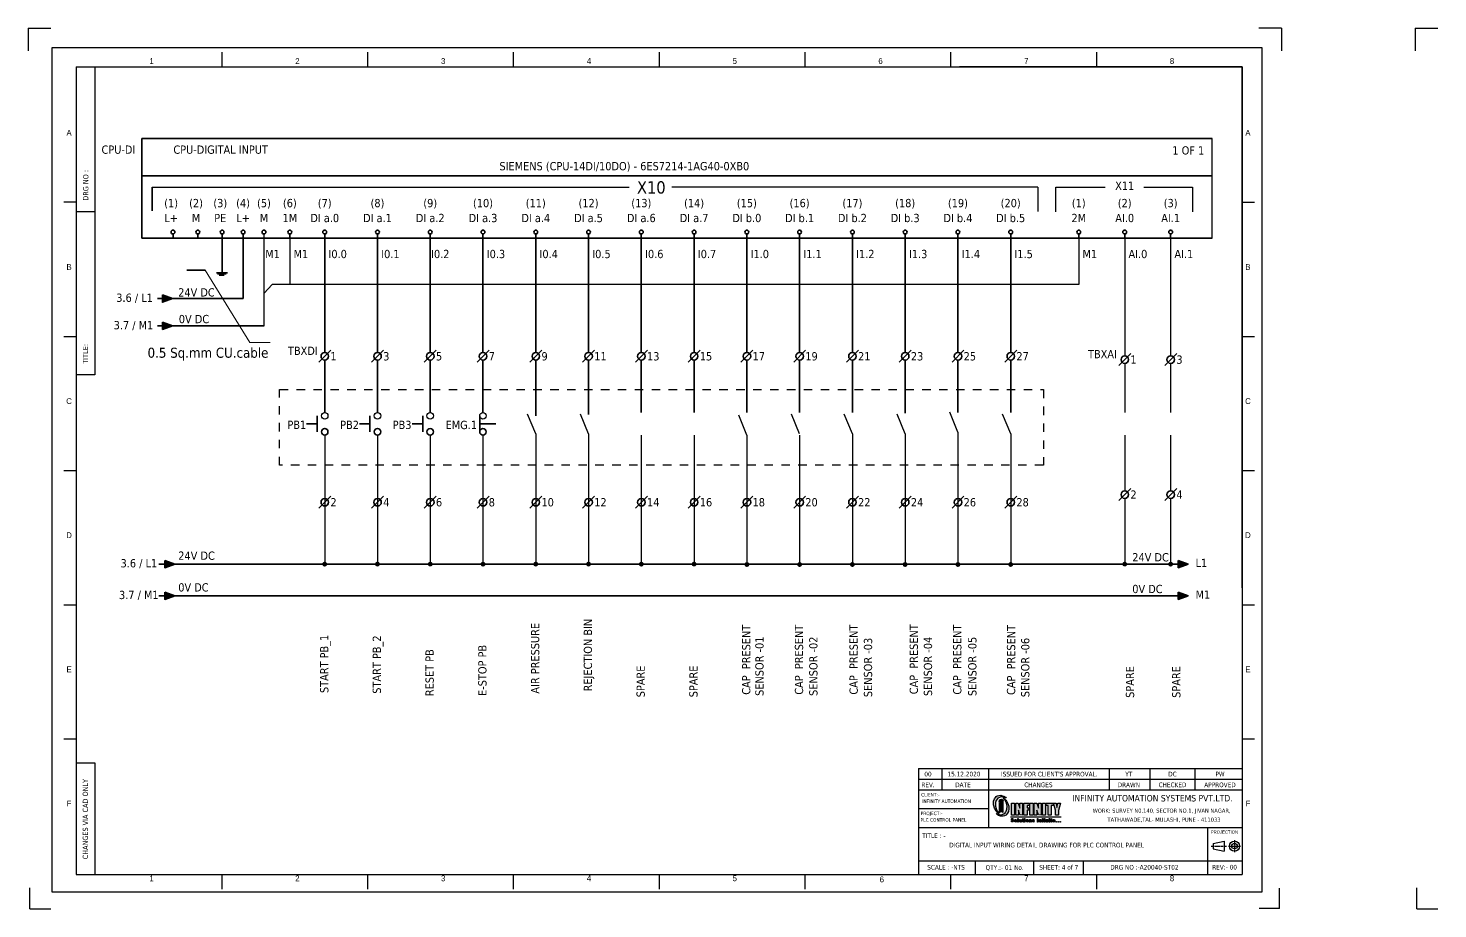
# Model space of a CAD drawing. Extents: x 867151 to 1787449, y -2071112 to -1028603.
# Drawn here: x 871226 to 874560, y -1035458 to -1033375 of the extents above; entities that cross this region are included whole.
import ezdxf
from ezdxf.enums import TextEntityAlignment as Align

# ---------------------------------------------------------------- set-up
doc = ezdxf.new("R2010")
doc.units = 0
doc.header["$LTSCALE"] = 4
doc.header["$MEASUREMENT"] = 0
doc.linetypes.add('CENTER', pattern=[2, 1.25, -0.25, 0.25, -0.25])
doc.linetypes.add('EPL_DASH', pattern=[1, 0.5, -0.5])
doc.layers.get('0').update_dxf_attribs({"linetype": 'CONTINUOUS'})
doc.layers.add('EPLAN108', color=5, linetype='CONTINUOUS', lineweight=35)
doc.layers.add('EPLAN300', color=5, linetype='CONTINUOUS', lineweight=25)
for name, color, linetype in [('Layer1', 7, 'CONTINUOUS'), ('R2V', 7, 'CONTINUOUS'), ('Title Block', 7, 'CONTINUOUS')]:
    doc.layers.add(name, color=color, linetype=linetype)
doc.styles.add('BZ2', font='GOTHIC.TTF')
doc.styles.add('STYLE1', font='ARIALN.TTF')
doc.styles.add('Tahoma', font='tahoma.ttf')

msp = doc.modelspace()

# ---------------------------------------------------------------- hatches: boundary and pattern name
h = msp.add_hatch(color=9)
h.paths.add_polyline_path([(873517.7, -1035198.4), (873519.7, -1035196.3), (873523.1, -1035194.3), (873526.2, -1035193.2), (873532.3, -1035193.2), (873535.7, -1035194.3), (873539.3, -1035196.1), (873537.2, -1035194), (873533.6, -1035191.7), (873530.8, -1035190.4), (873526.7, -1035189.4), (873521.5, -1035189.6), (873517.9, -1035190.9), (873515.6, -1035192.5), (873513.5, -1035194.5), (873511.2, -1035198.1), (873509.4, -1035203.3), (873509.2, -1035211.8), (873509.7, -1035214.6), (873511.5, -1035220), (873513, -1035222.6), (873515.1, -1035226.2), (873518.2, -1035229.5), (873519.5, -1035230.3), (873521.3, -1035232.1), (873522.5, -1035232.6), (873521.5, -1035231.3), (873521.3, -1035231.3), (873518.9, -1035228), (873518.7, -1035228), (873518.2, -1035226.7), (873517.9, -1035226.7), (873516.4, -1035223.4), (873516.1, -1035223.4), (873515.1, -1035220), (873514.8, -1035220), (873514.3, -1035216.9), (873514.1, -1035216.9), (873513.8, -1035212.8), (873513.5, -1035212.8), (873514.1, -1035206.4), (873515.6, -1035201.7)])
h.paths.add_polyline_path([(873537.7, -1035228.8), (873536.7, -1035230.6), (873533.9, -1035232.9), (873531.3, -1035234.4), (873527.7, -1035235.5), (873523.6, -1035235.2), (873522, -1035235.2), (873519.5, -1035234.2), (873518.7, -1035234.2), (873517.1, -1035233.1), (873516.6, -1035233.1), (873515.9, -1035232.4), (873515.3, -1035232.4), (873517.7, -1035234.7), (873521.3, -1035237), (873525.9, -1035238.8), (873532.3, -1035239.1), (873535.2, -1035238.3), (873538.8, -1035236.2), (873539.5, -1035235.2), (873540.8, -1035234.4), (873542.6, -1035231.9), (873544.7, -1035227.5), (873545.7, -1035221.3), (873545.2, -1035214.9), (873543.4, -1035208.9), (873540.1, -1035203), (873539.8, -1035203), (873538.3, -1035200.7), (873535.9, -1035198.4), (873535.4, -1035198.4), (873535.4, -1035197.9), (873534.9, -1035197.9), (873532.6, -1035195.8), (873532.1, -1035195.8), (873533.1, -1035196.8), (873533.9, -1035198.1), (873534.4, -1035198.1), (873535.2, -1035199.4), (873536.2, -1035201.2), (873537.5, -1035202.8), (873539.8, -1035208.4), (873541.1, -1035214.9), (873540.6, -1035222.3), (873539, -1035227)])
h = msp.add_hatch(color=141)
h.paths.add_polyline_path([(873529.8, -1035199.2), (873527.7, -1035198.4), (873525.1, -1035199.2), (873523.8, -1035199.9), (873523.1, -1035201.2), (873522.8, -1035204.3), (873523.6, -1035205.9), (873525.1, -1035207.1), (873528.2, -1035207.7), (873530, -1035206.9), (873531.6, -1035205.1), (873531.8, -1035201.7), (873531, -1035200.2)])
h.paths.add_polyline_path([(873523.1, -1035230.6), (873523.6, -1035230.6), (873523.6, -1035230.1), (873525.4, -1035228.8), (873529.5, -1035228.8), (873531.3, -1035230.3), (873531.6, -1035206.6), (873531.3, -1035206.6), (873530.8, -1035207.7), (873529.5, -1035208.4), (873525.9, -1035208.7), (873524.6, -1035207.9), (873524.4, -1035207.9), (873523.6, -1035206.6), (873523.1, -1035206.6)])
h = msp.add_hatch(color=141)
h.paths.add_polyline_path([(873551.4, -1035236.2), (873558.9, -1035236.2), (873558.9, -1035207.9), (873551.4, -1035207.9)])
h.paths.add_polyline_path([(873561.7, -1035236.2), (873567.9, -1035236.2), (873568.1, -1035224.4), (873571.5, -1035236), (873577.9, -1035236.2), (873577.9, -1035207.9), (873571.7, -1035207.9), (873571.7, -1035220), (873567.6, -1035207.9), (873561.7, -1035207.9)])
h.paths.add_polyline_path([(873581, -1035236.2), (873588.5, -1035236.2), (873588.5, -1035224.4), (873592.8, -1035224.4), (873592.8, -1035219), (873588.7, -1035219), (873588.5, -1035213.6), (873593.3, -1035213.6), (873593.3, -1035207.9), (873581, -1035207.9)])
h.paths.add_polyline_path([(873602.6, -1035207.9), (873595.2, -1035207.9), (873595.2, -1035236.2), (873602.6, -1035236.2)])
h.paths.add_polyline_path([(873611.9, -1035224.4), (873615.2, -1035236), (873621.7, -1035236.2), (873621.7, -1035207.9), (873615.5, -1035207.9), (873615.2, -1035219.8), (873611.4, -1035207.9), (873605.5, -1035207.9), (873605.5, -1035236.2), (873611.6, -1035236.2)])
h.paths.add_polyline_path([(873632.5, -1035207.9), (873625, -1035207.9), (873625, -1035236.2), (873632.5, -1035236.2)])
h.paths.add_polyline_path([(873645.9, -1035213.6), (873650, -1035213.6), (873650, -1035207.9), (873634, -1035207.9), (873634, -1035213.6), (873638.4, -1035213.6), (873638.4, -1035236.2), (873645.9, -1035236.2)])
h.paths.add_polyline_path([(873668, -1035207.9), (873661.3, -1035207.9), (873660.8, -1035211.8), (873659.3, -1035218.2), (873657.5, -1035207.9), (873650.8, -1035207.9), (873655.7, -1035224.9), (873655.9, -1035236.2), (873662.6, -1035236.2), (873662.6, -1035225.7)])
at = {"layer": 'EPLAN108'}
for points in [[(871543.4, -1034006.2), (871566.8, -1034014.7), (871543.4, -1034023.3)], [(871543.6, -1034070.4), (871567, -1034078.9), (871543.6, -1034087.5)], [(871548.9, -1034634.2), (871572.4, -1034642.7), (871548.9, -1034651.2)], [(873946, -1034634.2), (873969.5, -1034642.7), (873946, -1034651.2)], [(871548.9, -1034709.2), (871572.4, -1034717.7), (871548.9, -1034726.2)], [(873946, -1034709.2), (873969.5, -1034717.7), (873946, -1034726.2)]]:
    msp.add_hatch(color=0, dxfattribs=at).paths.add_polyline_path(points, flags=0)

# ---------------------------------------------------------------- linework, layer by layer
for p, q in [((871225.8, -1033375.3), (871279.1, -1033375.3)), ((871225.8, -1033375.3), (871225.8, -1033428.7)), ((874190, -1033375.3), (874136.7, -1033375.3)), ((874190, -1033375.3), (874190, -1033428.7)), ((874506.5, -1033375.3), (874559.9, -1033375.3)), ((874506.5, -1033375.3), (874506.5, -1033428.7)), ((873360.1, -1033466.5), (874097.4, -1033466.5)), ((874097.4, -1034698.8), (874097.4, -1033466.5)), ((874026.2, -1033872.1), (874026.2, -1033635.9)), ((871519.4, -1033751.1), (872647.1, -1033751.1)), ((873614.2, -1033751.1), (872748.5, -1033751.1)), ((873614.2, -1033751.1), (873614.2, -1033809.1)), ((873656.2, -1033809.3), (873656.2, -1033751.2)), ((873656.2, -1033751.2), (873773, -1033751.2)), ((873865, -1033751.2), (873979.8, -1033751.2)), ((873979.8, -1033751.2), (873979.8, -1033809.3)), ((871783.8, -1034078.9), (871783.8, -1033861.1)), ((873710.8, -1033872.1), (873710.8, -1033981.7)), ((873819.5, -1033872.1), (873819.5, -1034150.3)), ((873928.2, -1033872.1), (873928.2, -1034150.3)), ((871803, -1033981.7), (871783.7, -1034002.2)), ((873710.8, -1033981.7), (871803, -1033981.7)), ((873819.5, -1034168), (873819.5, -1034284.3)), ((873928.2, -1034168), (873928.2, -1034284.3)), ((872426.4, -1034334.7), (872407.2, -1034287.8)), ((872551.2, -1034334.7), (872532, -1034287.8)), ((872925.7, -1034337.5), (872906.5, -1034290.6)), ((873050.5, -1034334.7), (873031.3, -1034287.8)), ((873175.3, -1034334.7), (873156.1, -1034287.8)), ((873300.1, -1034334.7), (873280.9, -1034287.8)), ((873424.9, -1034330.6), (873405.7, -1034283.7)), ((873549.8, -1034334.7), (873530.5, -1034287.8)), ((871927.2, -1034337.4), (871927.2, -1034642.7)), ((872052, -1034337.4), (872052, -1034642.7)), ((872176.8, -1034337.5), (872176.8, -1034642.7)), ((872301.6, -1034337.7), (872301.6, -1034642.7)), ((872426.4, -1034334.7), (872426.4, -1034642.7)), ((872551.2, -1034334.7), (872551.2, -1034642.7)), ((872676, -1034337.4), (872676.1, -1034642.7)), ((872800.9, -1034337.4), (872800.9, -1034642.7)), ((872925.7, -1034337.5), (872925.7, -1034642.7)), ((873050.5, -1034337.5), (873050.5, -1034642.7)), ((873175.3, -1034334.7), (873175.3, -1034642.7)), ((873300.1, -1034334.7), (873300.2, -1034642.7)), ((873424.9, -1034330.6), (873425, -1034642.7)), ((873549.8, -1034334.7), (873549.8, -1034642.7)), ((873819.5, -1034486.9), (873819.5, -1034642.7)), ((873928.2, -1034486.9), (873928.2, -1034642.7)), ((873331.7, -1035176.9), (873331.7, -1035265.5)), ((871230, -1035457.9), (871230, -1035408.5)), ((871230, -1035457.9), (871230, -1035413)), ((874185.8, -1035457.1), (874185.8, -1035408.7)), ((874510.7, -1035457.9), (874510.7, -1035408.5)), ((874510.7, -1035457.9), (874510.7, -1035413)), ((871230, -1035457.9), (871279.4, -1035457.9)), ((871230, -1035457.9), (871274.9, -1035457.9)), ((874185.8, -1035457.1), (874137.3, -1035457.1)), ((874510.7, -1035457.9), (874560.1, -1035457.9)), ((874510.7, -1035457.9), (874555.6, -1035457.9))]:
    msp.add_line(p, q)
at = {"color": 0}
for p, q in [((871844.7, -1033872.1), (871844.7, -1033981.7)), ((873819.5, -1034337.5), (873819.5, -1034469.4)), ((873928.2, -1034337.5), (873928.2, -1034469.4))]:
    msp.add_line(p, q, dxfattribs=at)
at = {"lineweight": 18, "ltscale": 5}
for p, q in [((871749.8, -1034118.9), (871644.7, -1033947.8)), ((871798.1, -1034118.9), (871749.8, -1034118.9))]:
    msp.add_line(p, q, dxfattribs=at)
at = {"color": 2, "linetype": 'EPL_DASH', "ltscale": 10}
msp.add_lwpolyline([(871820.6, -1034230.1), (873627.3, -1034230.1), (873627.3, -1034408.8), (871820.6, -1034408.8)], close=True, dxfattribs=at)
at = {"layer": 'EPLAN108', "color": 0}
for p, q in [((871494.5, -1033635.9), (874026.2, -1033635.9)), ((871494.5, -1033635.9), (871494.5, -1033872.1)), ((871494.5, -1033724.7), (874026.2, -1033724.7)), ((871519.4, -1033807.2), (871519.4, -1033751.1)), ((871568.4, -1033872.1), (871568.4, -1033861.9)), ((871627.3, -1033872.1), (871627.2, -1033861.9)), ((871684.5, -1033861.9), (871684.6, -1033953.9)), ((871734.3, -1033861.9), (871734.4, -1034014.7)), ((871734.3, -1033872.1), (871734.3, -1033861.9)), ((871844.7, -1033861.9), (871844.7, -1033872.1)), ((871927.2, -1034142.3), (871927.2, -1033859.7)), ((871927.2, -1033859.7), (871927.2, -1033955)), ((871927.2, -1033861.9), (871927.2, -1033872.1)), ((872052, -1033861.9), (872052, -1033872.1)), ((872176.8, -1033861.9), (872176.8, -1033872.1)), ((872301.6, -1033861.9), (872301.6, -1033872.1)), ((872426.4, -1033861.9), (872426.4, -1033872.1)), ((872551.3, -1033861.9), (872551.3, -1033872.1)), ((872676.1, -1033861.9), (872676.1, -1033872.1)), ((872800.9, -1033861.9), (872800.9, -1033872.1)), ((872925.7, -1033861.9), (872925.7, -1033872.1)), ((873050.5, -1033861.9), (873050.5, -1033872.1)), ((873175.4, -1033861.9), (873175.4, -1033872.1)), ((873300.2, -1033861.9), (873300.2, -1033872.1)), ((873425, -1033861.9), (873425, -1033872.1)), ((873549.8, -1033861.9), (873549.8, -1033872.1)), ((873710.8, -1033861.9), (873710.8, -1033872.1)), ((873819.5, -1033861.9), (873819.5, -1033872.1)), ((873928.2, -1033861.9), (873928.2, -1033872.1)), ((871494.5, -1033872.1), (874026.2, -1033872.1)), ((871927.2, -1033872.1), (871927.2, -1034142.3)), ((872052, -1033872.1), (872052, -1034142.3)), ((872176.8, -1033872.1), (872176.8, -1034142.3)), ((872301.6, -1033872.1), (872301.6, -1034142.3)), ((872426.4, -1033872.1), (872426.4, -1034142.3)), ((872551.3, -1033872.1), (872551.3, -1034142.3)), ((872676.1, -1033872.1), (872676.1, -1034142.3)), ((872800.9, -1033872.1), (872800.9, -1034142.3)), ((872925.7, -1033872.1), (872925.7, -1034142.3)), ((873050.5, -1033872.1), (873050.5, -1034142.3)), ((873175.4, -1033872.1), (873175.4, -1034142.3)), ((873300.2, -1033872.1), (873300.2, -1034142.3)), ((873425, -1033872.1), (873425, -1034142.3)), ((873549.8, -1033872.1), (873549.8, -1034142.3)), ((871927.2, -1033927.4), (871927.2, -1034142.3)), ((871600.7, -1033947.8), (871644.7, -1033947.8)), ((871671.2, -1033954), (871697.3, -1033954)), ((871673.8, -1033956.6), (871693.8, -1033956.6)), ((871677.2, -1033959.2), (871689, -1033959.2)), ((871734.4, -1034014.6), (871531.6, -1034014.7)), ((871783.8, -1034078.9), (871531.8, -1034078.9)), ((871941.5, -1034137.1), (871913.2, -1034165.3)), ((871927.2, -1034159), (871927.2, -1034284.2)), ((871927.2, -1034284.2), (871927.2, -1034159)), ((871927.2, -1034159), (871927.2, -1034284.2)), ((872066.3, -1034137.1), (872038, -1034165.3)), ((872052, -1034159), (872052, -1034284.2)), ((872052, -1034284.2), (872052, -1034159)), ((872052, -1034159), (872052, -1034284.2)), ((872191.1, -1034137.1), (872162.8, -1034165.3)), ((872176.8, -1034159), (872176.8, -1034284.3)), ((872176.8, -1034284.3), (872176.8, -1034159)), ((872176.8, -1034159), (872176.8, -1034284.3)), ((872315.9, -1034137.1), (872287.7, -1034165.3)), ((872301.6, -1034159), (872301.6, -1034284.3)), ((872301.6, -1034284.3), (872301.6, -1034159)), ((872301.6, -1034159), (872301.6, -1034284.3)), ((872440.7, -1034137.1), (872412.5, -1034165.3)), ((872426.4, -1034159), (872426.4, -1034291.9)), ((872426.4, -1034291.9), (872426.4, -1034159)), ((872426.4, -1034159), (872426.4, -1034291.9)), ((872565.6, -1034137.1), (872537.3, -1034165.3)), ((872551.3, -1034159), (872551.3, -1034288.9)), ((872551.3, -1034288.9), (872551.3, -1034159)), ((872551.3, -1034159), (872551.3, -1034288.9)), ((872690.4, -1034137.1), (872662.1, -1034165.3)), ((872676.1, -1034159), (872676.1, -1034284.2)), ((872676.1, -1034284.2), (872676.1, -1034159)), ((872676.1, -1034159), (872676.1, -1034284.2)), ((872815.2, -1034137.1), (872786.9, -1034165.3)), ((872800.9, -1034159), (872800.9, -1034284.2)), ((872800.9, -1034284.2), (872800.9, -1034159)), ((872800.9, -1034159), (872800.9, -1034284.2)), ((872940, -1034137.1), (872911.8, -1034165.3)), ((872925.7, -1034159), (872925.7, -1034284.5)), ((872925.7, -1034284.5), (872925.7, -1034159)), ((872925.7, -1034159), (872925.7, -1034284.5)), ((873064.8, -1034137.1), (873036.6, -1034165.3)), ((873050.5, -1034159), (873050.5, -1034284.3)), ((873050.5, -1034284.3), (873050.5, -1034159)), ((873050.5, -1034159), (873050.5, -1034284.3)), ((873189.6, -1034137.1), (873161.4, -1034165.3)), ((873175.4, -1034159), (873175.4, -1034284.3)), ((873175.4, -1034284.3), (873175.4, -1034159)), ((873175.4, -1034159), (873175.4, -1034284.3)), ((873314.5, -1034137.1), (873286.2, -1034165.3)), ((873300.2, -1034159), (873300.2, -1034285.7)), ((873300.2, -1034285.7), (873300.2, -1034159)), ((873300.2, -1034159), (873300.2, -1034285.7)), ((873439.3, -1034137.1), (873411, -1034165.3)), ((873425, -1034159), (873425, -1034284.2)), ((873425, -1034284.2), (873425, -1034159)), ((873425, -1034159), (873425, -1034284.2)), ((873564.1, -1034137.1), (873535.8, -1034165.3)), ((873549.8, -1034159), (873549.8, -1034284.3)), ((873549.8, -1034284.3), (873549.8, -1034159)), ((873549.8, -1034159), (873549.8, -1034284.3)), ((873833.8, -1034145), (873805.6, -1034173.3)), ((873942.5, -1034145), (873914.2, -1034173.3)), ((871909.5, -1034329.7), (871909.5, -1034291.9)), ((872034.3, -1034329.8), (872034.3, -1034292)), ((872159.1, -1034329.8), (872159.1, -1034292)), ((872294.3, -1034291.9), (872294.3, -1034329.7)), ((871909.5, -1034310.8), (871884.3, -1034310.8)), ((872034.3, -1034310.9), (872009.1, -1034310.9)), ((872159.1, -1034310.9), (872133.9, -1034310.9)), ((872294.3, -1034310.8), (872332.3, -1034310.8)), ((871941.5, -1034482.3), (871913.2, -1034510.5)), ((872066.3, -1034482.3), (872038, -1034510.5)), ((872191.1, -1034482.3), (872162.8, -1034510.5)), ((872315.9, -1034482.3), (872287.7, -1034510.5)), ((872440.7, -1034482.3), (872412.5, -1034510.5)), ((872565.6, -1034482.3), (872537.3, -1034510.5)), ((872690.4, -1034482.3), (872662.1, -1034510.5)), ((872815.2, -1034482.3), (872786.9, -1034510.5)), ((872940, -1034482.3), (872911.8, -1034510.5)), ((873064.8, -1034482.3), (873036.6, -1034510.5)), ((873189.6, -1034482.3), (873161.4, -1034510.5)), ((873314.5, -1034482.3), (873286.2, -1034510.5)), ((873439.3, -1034482.3), (873411, -1034510.5)), ((873564.1, -1034482.3), (873535.8, -1034510.5)), ((873833.8, -1034464.1), (873805.5, -1034492.4)), ((873942.5, -1034464.1), (873914.2, -1034492.4)), ((871534.7, -1034642.7), (873967.7, -1034642.7)), ((871585.8, -1034642.7), (871595.9, -1034642.7)), ((871534.7, -1034717.7), (873967.7, -1034717.7)), ((871585.8, -1034717.7), (871595.9, -1034717.7))]:
    msp.add_line(p, q, dxfattribs=at)
for points in [[(871543.4, -1034006.2), (871566.8, -1034014.7), (871543.4, -1034023.3)], [(871543.6, -1034070.4), (871567, -1034078.9), (871543.6, -1034087.5)], [(871548.9, -1034634.2), (871572.4, -1034642.7), (871548.9, -1034651.2)], [(873946, -1034634.2), (873969.5, -1034642.7), (873946, -1034651.2)], [(871548.9, -1034709.2), (871572.4, -1034717.7), (871548.9, -1034726.2)], [(873946, -1034709.2), (873969.5, -1034717.7), (873946, -1034726.2)]]:
    msp.add_lwpolyline(points, close=True, dxfattribs=at)
at = {"layer": 'EPLAN108', "color": 0, "const_width": 5.68}
for points in [[(871924.3, -1034642.7, 1), (871930, -1034642.7, 1)], [(872049.1, -1034642.7, 1), (872054.8, -1034642.7, 1)], [(872174, -1034642.7, 1), (872179.6, -1034642.7, 1)], [(872298.8, -1034642.7, 1), (872304.5, -1034642.7, 1)], [(872423.6, -1034642.7, 1), (872429.3, -1034642.7, 1)], [(872548.4, -1034642.7, 1), (872554.1, -1034642.7, 1)], [(872673.2, -1034642.7, 1), (872678.9, -1034642.7, 1)], [(872798.1, -1034642.7, 1), (872803.7, -1034642.7, 1)], [(872922.9, -1034643.6, 1), (872928.6, -1034643.6, 1)], [(873047.7, -1034643.6, 1), (873053.4, -1034643.6, 1)], [(873172.5, -1034643.6, 1), (873178.2, -1034643.6, 1)], [(873297.3, -1034643.6, 1), (873303, -1034643.6, 1)], [(873422.1, -1034643.6, 1), (873427.8, -1034643.6, 1)], [(873547, -1034643.6, 1), (873552.6, -1034643.6, 1)], [(873816.7, -1034642.7, 1), (873822.3, -1034642.7, 1)], [(873925.3, -1034642.7, 1), (873931, -1034642.7, 1)]]:
    msp.add_lwpolyline(points, format="xyb", close=True, dxfattribs=at)
at = {"layer": 'EPLAN108', "color": 0}
for centre, radius in [((871568.2, -1033857.4), 4.44), ((871627.1, -1033857.4), 4.44), ((871684.4, -1033857.4), 4.44), ((871734.2, -1033857.4), 4.44), ((871783.5, -1033857.4), 4.44), ((871844.7, -1033857.4), 4.44), ((871927.2, -1033857.4), 4.44), ((872052, -1033857.4), 4.44), ((872176.8, -1033857.4), 4.44), ((872176.8, -1033857.4), 4.44), ((872301.6, -1033857.4), 4.44), ((872301.6, -1033857.4), 4.44), ((872426.4, -1033857.4), 4.44), ((872426.4, -1033857.4), 4.44), ((872551.3, -1033857.4), 4.44), ((872551.3, -1033857.4), 4.44), ((872676.1, -1033857.4), 4.44), ((872676.1, -1033857.4), 4.44), ((872800.9, -1033857.4), 4.44), ((872800.9, -1033857.4), 4.44), ((872925.7, -1033857.4), 4.44), ((872925.7, -1033857.4), 4.44), ((872925.7, -1033857.4), 4.44), ((873050.5, -1033857.4), 4.44), ((873050.5, -1033857.4), 4.44), ((873050.5, -1033857.4), 4.44), ((873175.4, -1033857.4), 4.44), ((873175.4, -1033857.4), 4.44), ((873175.4, -1033857.4), 4.44), ((873300.2, -1033857.4), 4.44), ((873300.2, -1033857.4), 4.44), ((873300.2, -1033857.4), 4.44), ((873425, -1033857.4), 4.44), ((873425, -1033857.4), 4.44), ((873425, -1033857.4), 4.44), ((873549.8, -1033857.4), 4.44), ((873549.8, -1033857.4), 4.44), ((873549.8, -1033857.4), 4.44), ((873549.8, -1033857.4), 4.44), ((873710.8, -1033857.4), 4.44), ((873710.8, -1033857.4), 4.44), ((873710.8, -1033857.4), 4.44), ((873710.8, -1033857.4), 4.44), ((873819.5, -1033857.4), 4.44), ((873819.5, -1033857.4), 4.44), ((873819.5, -1033857.4), 4.44), ((873819.5, -1033857.4), 4.44), ((873928.2, -1033857.4), 4.44), ((873928.2, -1033857.4), 4.44), ((873928.2, -1033857.4), 4.44), ((873928.2, -1033857.4), 4.44), ((871927.3, -1034151.2), 8.88), ((872052.2, -1034151.2), 8.88), ((872177, -1034151.2), 8.88), ((872301.8, -1034151.2), 8.88), ((872426.6, -1034151.2), 8.88), ((872551.4, -1034151.2), 8.88), ((872676.2, -1034151.2), 8.88), ((872801.1, -1034151.2), 8.88), ((872925.9, -1034151.2), 8.88), ((873050.7, -1034151.2), 8.88), ((873175.5, -1034151.2), 8.88), ((873300.3, -1034151.2), 8.88), ((873425.2, -1034151.2), 8.88), ((873550, -1034151.2), 8.88), ((873819.7, -1034159.1), 8.88), ((873928.4, -1034159.1), 8.88), ((871927.2, -1034329.7), 7.7), ((872052, -1034329.7), 7.7), ((872176.8, -1034329.8), 7.7), ((872301.6, -1034329.8), 7.7), ((871927.3, -1034496.4), 8.88), ((872052.2, -1034496.4), 8.88), ((872177, -1034496.4), 8.88), ((872301.8, -1034496.4), 8.88), ((872426.6, -1034496.4), 8.88), ((872551.4, -1034496.4), 8.88), ((872676.2, -1034496.4), 8.88), ((872801.1, -1034496.4), 8.88), ((872925.9, -1034496.4), 8.88), ((873050.7, -1034496.4), 8.88), ((873175.5, -1034496.4), 8.88), ((873300.3, -1034496.4), 8.88), ((873425.2, -1034496.4), 8.88), ((873550, -1034496.4), 8.88), ((873819.7, -1034478.3), 8.88), ((873928.3, -1034478.3), 8.88)]:
    msp.add_circle(centre, radius, dxfattribs=at)
at = {"layer": 'EPLAN300', "color": 0, "linetype": 'Continuous', "lineweight": 25, "ltscale": 4}
for centre in [(871927.2, -1034291.9), (872052, -1034291.9), (872176.8, -1034292), (872301.6, -1034292)]:
    msp.add_circle(centre, 7.7, dxfattribs=at)
at = {"layer": 'Layer1'}
for p, q in [((871683.7, -1033432), (871683.7, -1033466.5)), ((872028.5, -1033432), (872028.5, -1033466.5)), ((872373.3, -1033432), (872373.3, -1033466.5)), ((872718.2, -1033432), (872718.2, -1033466.5)), ((873063, -1033432), (873063, -1033466.5)), ((873407.8, -1033432), (873407.8, -1033466.5)), ((873752.6, -1033432), (873752.6, -1033466.5)), ((871338.9, -1033466.5), (874097.4, -1033466.5)), ((871338.9, -1033466.5), (871338.9, -1035376.7)), ((871383.2, -1033466.5), (871383.2, -1034194.7)), ((874097.4, -1033466.5), (873428.8, -1033466.5)), ((874097.4, -1033466.5), (874097.4, -1035376.7)), ((874097.4, -1033824.6), (874097.4, -1033466.5)), ((871338.9, -1033787.1), (871310.1, -1033787.1)), ((874097.4, -1033787.1), (874126.3, -1033787.1)), ((871338.9, -1033808.8), (871383.2, -1033808.8)), ((874097.4, -1034025), (874097.4, -1033824.6)), ((874097.4, -1034040.1), (874097.4, -1034132)), ((871310.1, -1034104.3), (871338.9, -1034104.3)), ((874097.4, -1034104.3), (874126.3, -1034104.3)), ((874097.4, -1034132), (874097.4, -1034311.2)), ((874097.4, -1034132.2), (874097.4, -1034311.4)), ((871383.2, -1034194.7), (871338.9, -1034194.7)), ((871310.1, -1034421.6), (871338.9, -1034421.6)), ((874097.4, -1034421.6), (874126.3, -1034421.6)), ((871310.1, -1034738.8), (871338.9, -1034738.8)), ((874097.4, -1034738.8), (874126.3, -1034738.8)), ((871310.1, -1035056), (871338.9, -1035056)), ((874097.4, -1035047.4), (874097.4, -1035376.7)), ((874097.4, -1035056), (874126.3, -1035056)), ((874097.4, -1035056), (874126.3, -1035056)), ((874097.4, -1035056), (874126.3, -1035056)), ((871338.9, -1035112.6), (871383.2, -1035112.6)), ((871383.2, -1035112.6), (871383.2, -1035376.7)), ((873331.7, -1035125.9), (873331.7, -1035376.7)), ((873331.7, -1035125.9), (874097.4, -1035125.9)), ((873331.7, -1035125.9), (874097.4, -1035125.9)), ((873386.6, -1035125.9), (873386.6, -1035151.4)), ((873497.6, -1035125.9), (873497.6, -1035176.9)), ((873782.4, -1035125.9), (873782.4, -1035151.4)), ((873878.7, -1035125.9), (873878.7, -1035151.4)), ((873985.2, -1035125.9), (873985.2, -1035151.4)), ((874097.4, -1035096.8), (874097.4, -1035376.7)), ((873331.7, -1035151.4), (874097.4, -1035151.4)), ((873386.6, -1035151.4), (873386.6, -1035176.9)), ((873782.4, -1035151.4), (873782.4, -1035176.9)), ((873878.7, -1035151.4), (873878.7, -1035176.9)), ((873985.2, -1035151.4), (873985.2, -1035176.9)), ((873331.7, -1035176.9), (874097.4, -1035176.9)), ((873331.7, -1035176.9), (874097.4, -1035176.9)), ((873497.6, -1035176.9), (873497.6, -1035265.5)), ((873497.6, -1035221.2), (873331.7, -1035221.2)), ((873331.7, -1035265.5), (874097.4, -1035265.5)), ((874015, -1035265.5), (874015, -1035376.7)), ((874028.6, -1035303.2), (874055, -1035297.7)), ((874028.6, -1035303.2), (874028.6, -1035316.1)), ((874028.6, -1035316.1), (874055, -1035321.6)), ((874055, -1035297.7), (874055, -1035321.6)), ((873331.7, -1035344.8), (874097.4, -1035344.8)), ((873465.4, -1035344.8), (873465.4, -1035376.7)), ((873603.7, -1035344.8), (873603.7, -1035376.7)), ((873721.4, -1035344.8), (873721.4, -1035376.7)), ((871338.9, -1035376.7), (874097.4, -1035376.7)), ((871683.7, -1035376.7), (871683.7, -1035411.1)), ((872028.5, -1035376.7), (872028.5, -1035411.1)), ((872373.3, -1035376.7), (872373.3, -1035411.1)), ((872718.2, -1035376.7), (872718.2, -1035411.1)), ((873063, -1035376.7), (873063, -1035411.1)), ((873177.2, -1035376.7), (874089.8, -1035376.7)), ((873321.6, -1035376.7), (874097.4, -1035376.7)), ((873407.8, -1035376.7), (873407.8, -1035411.1)), ((873752.6, -1035376.7), (873752.6, -1035411.1))]:
    msp.add_line(p, q, dxfattribs=at)
at = {"layer": 'Layer1', "linetype": 'CENTER'}
for p, q in [((874079.2, -1035295.4), (874079.2, -1035323.9)), ((874023.7, -1035309.6), (874060, -1035309.6)), ((874064.9, -1035309.6), (874093.4, -1035309.6))]:
    msp.add_line(p, q, dxfattribs=at)
at = {"layer": 'Layer1'}
msp.add_lwpolyline([(871282.4, -1033420.9), (874143.7, -1033420.9), (874143.7, -1035418.8), (871282.4, -1035418.8)], close=True, dxfattribs=at)
for radius in [11.9, 6.44]:
    msp.add_circle((874079.2, -1035309.6), radius, dxfattribs=at)
at = {"layer": 'R2V', "color": 0}
for points in [[(873526.7, -1035189.4, 0), (873530.8, -1035190.4, 0), (873533.6, -1035191.7, 0), (873537.2, -1035194, 0), (873539.3, -1035196.1, 0), (873535.7, -1035194.3, 0), (873532.3, -1035193.2, 0), (873526.2, -1035193.2, 0), (873523.1, -1035194.3, 0), (873519.7, -1035196.3, 0), (873517.7, -1035198.4, 0), (873515.6, -1035201.7, 0), (873514.1, -1035206.4, 0), (873513.5, -1035212.8, 0), (873513.8, -1035212.8, 0), (873514.1, -1035216.9, 0), (873514.3, -1035216.9, 0), (873514.8, -1035220, 0), (873515.1, -1035220, 0), (873516.1, -1035223.4, 0), (873516.4, -1035223.4, 0), (873517.9, -1035226.7, 0), (873518.2, -1035226.7, 0), (873518.7, -1035228, 0), (873518.9, -1035228, 0), (873521.3, -1035231.3, 0), (873521.5, -1035231.3, 0), (873522.5, -1035232.6, 0), (873521.3, -1035232.1, 0), (873519.5, -1035230.3, 0), (873518.2, -1035229.5, 0), (873515.1, -1035226.2, 0), (873513, -1035222.6, 0), (873511.5, -1035220, 0), (873509.7, -1035214.6, 0), (873509.2, -1035211.8, 0), (873509.4, -1035203.3, 0), (873511.2, -1035198.1, 0), (873513.5, -1035194.5, 0), (873515.6, -1035192.5, 0), (873517.9, -1035190.9, 0), (873521.5, -1035189.6, 0), (873526.7, -1035189.4, 0)], [(873532.6, -1035195.8, 0), (873534.9, -1035197.9, 0), (873535.4, -1035197.9, 0), (873535.4, -1035198.4, 0), (873535.9, -1035198.4, 0), (873538.3, -1035200.7, 0), (873539.8, -1035203, 0), (873540.1, -1035203, 0), (873543.4, -1035208.9, 0), (873545.2, -1035214.9, 0), (873545.7, -1035221.3, 0), (873544.7, -1035227.5, 0), (873542.6, -1035231.9, 0), (873540.8, -1035234.4, 0), (873539.5, -1035235.2, 0), (873538.8, -1035236.2, 0), (873535.2, -1035238.3, 0), (873532.3, -1035239.1, 0), (873525.9, -1035238.8, 0), (873521.3, -1035237, 0), (873517.7, -1035234.7, 0), (873515.3, -1035232.4, 0), (873515.9, -1035232.4, 0), (873516.6, -1035233.1, 0), (873517.1, -1035233.1, 0), (873518.7, -1035234.2, 0), (873519.5, -1035234.2, 0), (873522, -1035235.2, 0), (873523.6, -1035235.2, 0), (873527.7, -1035235.5, 0), (873531.3, -1035234.4, 0), (873533.9, -1035232.9, 0), (873536.7, -1035230.6, 0), (873537.7, -1035228.8, 0), (873539, -1035227, 0), (873540.6, -1035222.3, 0), (873541.1, -1035214.9, 0), (873539.8, -1035208.4, 0), (873537.5, -1035202.8, 0), (873536.2, -1035201.2, 0), (873535.2, -1035199.4, 0), (873534.4, -1035198.1, 0), (873533.9, -1035198.1, 0), (873533.1, -1035196.8, 0), (873532.1, -1035195.8, 0), (873532.6, -1035195.8, 0)], [(873527.7, -1035198.4, 0), (873529.8, -1035199.2, 0), (873531, -1035200.2, 0), (873531.8, -1035201.7, 0), (873531.6, -1035205.1, 0), (873530, -1035206.9, 0), (873528.2, -1035207.7, 0), (873525.1, -1035207.1, 0), (873523.6, -1035205.9, 0), (873522.8, -1035204.3, 0), (873523.1, -1035201.2, 0), (873523.8, -1035199.9, 0), (873525.1, -1035199.2, 0), (873527.7, -1035198.4, 0)], [(873531.6, -1035206.6, 0), (873531.3, -1035230.3, 0), (873529.5, -1035228.8, 0), (873525.4, -1035228.8, 0), (873523.6, -1035230.1, 0), (873523.6, -1035230.6, 0), (873523.1, -1035230.6, 0), (873523.1, -1035206.6, 0), (873523.6, -1035206.6, 0), (873524.4, -1035207.9, 0), (873524.6, -1035207.9, 0), (873525.9, -1035208.7, 0), (873529.5, -1035208.4, 0), (873530.8, -1035207.7, 0), (873531.3, -1035206.6, 0), (873531.6, -1035206.6, 0)], [(873558.9, -1035207.9, 0), (873558.9, -1035236.2, 0), (873551.4, -1035236.2, 0), (873551.4, -1035207.9, 0), (873558.9, -1035207.9, 0)], [(873577.9, -1035207.9, 0), (873577.9, -1035236.2, 0), (873571.5, -1035236, 0), (873568.1, -1035224.4, 0), (873567.9, -1035236.2, 0), (873561.7, -1035236.2, 0), (873561.7, -1035207.9, 0), (873567.6, -1035207.9, 0), (873571.7, -1035220, 0), (873571.7, -1035207.9, 0), (873577.9, -1035207.9, 0)], [(873593.3, -1035207.9, 0), (873593.3, -1035213.6, 0), (873588.5, -1035213.6, 0), (873588.7, -1035219, 0), (873592.8, -1035219, 0), (873592.8, -1035224.4, 0), (873588.5, -1035224.4, 0), (873588.5, -1035236.2, 0), (873581, -1035236.2, 0), (873581, -1035207.9, 0), (873593.3, -1035207.9, 0)], [(873602.6, -1035207.9, 0), (873602.6, -1035236.2, 0), (873595.2, -1035236.2, 0), (873595.2, -1035207.9, 0), (873602.6, -1035207.9, 0)], [(873621.7, -1035207.9, 0), (873621.7, -1035236.2, 0), (873615.2, -1035236, 0), (873611.9, -1035224.4, 0), (873611.6, -1035236.2, 0), (873605.5, -1035236.2, 0), (873605.5, -1035207.9, 0), (873611.4, -1035207.9, 0), (873615.2, -1035219.8, 0), (873615.5, -1035207.9, 0), (873621.7, -1035207.9, 0)], [(873632.5, -1035207.9, 0), (873632.5, -1035236.2, 0), (873625, -1035236.2, 0), (873625, -1035207.9, 0), (873632.5, -1035207.9, 0)], [(873650, -1035207.9, 0), (873650, -1035213.6, 0), (873645.9, -1035213.6, 0), (873645.9, -1035236.2, 0), (873638.4, -1035236.2, 0), (873638.4, -1035213.6, 0), (873634, -1035213.6, 0), (873634, -1035207.9, 0), (873650, -1035207.9, 0)], [(873668, -1035207.9, 0), (873662.6, -1035225.7, 0), (873662.6, -1035236.2, 0), (873655.9, -1035236.2, 0), (873655.7, -1035224.9, 0), (873650.8, -1035207.9, 0), (873657.5, -1035207.9, 0), (873659.3, -1035218.2, 0), (873660.8, -1035211.8, 0), (873661.3, -1035207.9, 0), (873668, -1035207.9, 0)], [(873668.3, -1035240.4, 0), (873668.3, -1035241.1, 0), (873550.6, -1035241.1, 0), (873550.6, -1035241.4, 0), (873550.4, -1035241.4, 0), (873550.4, -1035240.4, 0), (873668.3, -1035240.4, 0)], [(873554.5, -1035244.2, 0), (873555.2, -1035244.7, 0), (873555.8, -1035246.8, 0), (873555, -1035246.8, 0), (873554.5, -1035245.2, 0), (873552.7, -1035245.2, 0), (873552.2, -1035246.8, 0), (873552.4, -1035246.8, 0), (873552.7, -1035247.6, 0), (873553.2, -1035247.6, 0), (873555.5, -1035248.6, 0), (873556, -1035249.4, 0), (873555.8, -1035251.7, 0), (873555.2, -1035252.5, 0), (873552.2, -1035252.5, 0), (873551.1, -1035250.9, 0), (873551.1, -1035249.6, 0), (873551.9, -1035249.6, 0), (873552.7, -1035251.7, 0), (873553.2, -1035251.7, 0), (873554.2, -1035251.9, 0), (873555.2, -1035250.9, 0), (873555, -1035249.6, 0), (873552.2, -1035248.3, 0), (873551.4, -1035247.3, 0), (873551.6, -1035245, 0), (873552.4, -1035244.2, 0), (873554.5, -1035244.2, 0)], [(873562.2, -1035246.5, 0), (873563.5, -1035248.1, 0), (873563.2, -1035251.7, 0), (873562.2, -1035252.7, 0), (873560.1, -1035252.5, 0), (873559.1, -1035251.2, 0), (873559.4, -1035247.6, 0), (873560.4, -1035246.5, 0), (873562.2, -1035246.5, 0)], [(873561.7, -1035247.3, 0), (873560.4, -1035247.6, 0), (873559.9, -1035250.4, 0), (873560.1, -1035250.4, 0), (873560.4, -1035251.7, 0), (873560.9, -1035251.7, 0), (873561.7, -1035251.9, 0), (873562.5, -1035251.2, 0), (873562.5, -1035248.1, 0), (873561.7, -1035247.3, 0)], [(873567.3, -1035244.2, 0), (873567.3, -1035252.7, 0), (873566.6, -1035252.7, 0), (873566.6, -1035244.2, 0), (873567.3, -1035244.2, 0)], [(873574.6, -1035246.5, 0), (873574.6, -1035252.7, 0), (873573.8, -1035252.7, 0), (873573.5, -1035252.2, 0), (873573, -1035252.7, 0), (873571.2, -1035252.5, 0), (873570.7, -1035251.7, 0), (873570.7, -1035246.5, 0), (873571.5, -1035246.5, 0), (873571.7, -1035251.7, 0), (873572.2, -1035251.7, 0), (873572.8, -1035251.9, 0), (873573.8, -1035250.9, 0), (873573.8, -1035246.5, 0), (873574.6, -1035246.5, 0)], [(873579.2, -1035244.5, 0), (873579.2, -1035246.5, 0), (873580, -1035246.5, 0), (873580, -1035247.3, 0), (873579.2, -1035247.3, 0), (873579.4, -1035251.9, 0), (873580, -1035251.9, 0), (873580.2, -1035252.7, 0), (873578.7, -1035252.5, 0), (873578.4, -1035247.3, 0), (873577.9, -1035247.3, 0), (873577.9, -1035246.5, 0), (873578.4, -1035246.5, 0), (873578.4, -1035244.7, 0), (873579.2, -1035244.5, 0)], [(873583.6, -1035244.2, 0), (873583.6, -1035245.5, 0), (873582.8, -1035245.5, 0), (873582.8, -1035244.2, 0), (873583.6, -1035244.2, 0)], [(873583.6, -1035246.5, 0), (873583.6, -1035252.7, 0), (873582.8, -1035252.7, 0), (873582.8, -1035246.5, 0), (873583.6, -1035246.5, 0)], [(873590, -1035246.5, 0), (873591.3, -1035248.1, 0), (873591, -1035251.7, 0), (873590, -1035252.7, 0), (873587.9, -1035252.5, 0), (873586.9, -1035251.2, 0), (873587.2, -1035247.6, 0), (873588.2, -1035246.5, 0), (873590, -1035246.5, 0)], [(873589.5, -1035247.3, 0), (873588.2, -1035247.6, 0), (873587.7, -1035250.4, 0), (873587.9, -1035250.4, 0), (873588.2, -1035251.7, 0), (873588.7, -1035251.7, 0), (873589.5, -1035251.9, 0), (873590.3, -1035251.2, 0), (873590.3, -1035248.1, 0), (873589.5, -1035247.3, 0)], [(873597.5, -1035246.5, 0), (873598.2, -1035247.6, 0), (873598.2, -1035252.7, 0), (873597.5, -1035252.7, 0), (873597.2, -1035247.6, 0), (873595.7, -1035247.6, 0), (873595.2, -1035248.6, 0), (873595.2, -1035252.7, 0), (873594.4, -1035252.7, 0), (873594.4, -1035246.5, 0), (873595.2, -1035246.5, 0), (873595.4, -1035247, 0), (873595.9, -1035246.5, 0), (873597.5, -1035246.5, 0)], [(873604.2, -1035246.5, 0), (873604.9, -1035248.3, 0), (873604.2, -1035248.6, 0), (873603.6, -1035247.3, 0), (873602.6, -1035247.6, 0), (873602.6, -1035248.8, 0), (873602.9, -1035248.8, 0), (873605.2, -1035250.1, 0), (873604.9, -1035252.2, 0), (873604.2, -1035252.7, 0), (873602.1, -1035252.5, 0), (873601.3, -1035250.7, 0), (873602.1, -1035250.4, 0), (873602.6, -1035251.7, 0), (873602.9, -1035251.7, 0), (873603.6, -1035251.9, 0), (873604.4, -1035251.4, 0), (873604.2, -1035250.4, 0), (873601.8, -1035249.6, 0), (873601.8, -1035247, 0), (873602.4, -1035246.5, 0), (873604.2, -1035246.5, 0)], [(873614.2, -1035244.2, 0), (873614.2, -1035245.5, 0), (873613.4, -1035245.5, 0), (873613.4, -1035244.2, 0), (873614.2, -1035244.2, 0)], [(873614.2, -1035246.5, 0), (873614.2, -1035252.7, 0), (873613.4, -1035252.7, 0), (873613.4, -1035246.5, 0), (873614.2, -1035246.5, 0)], [(873620.6, -1035246.5, 0), (873621.4, -1035247.6, 0), (873621.4, -1035252.7, 0), (873620.6, -1035252.7, 0), (873620.4, -1035247.6, 0), (873618.8, -1035247.6, 0), (873618.3, -1035248.6, 0), (873618.3, -1035252.7, 0), (873617.6, -1035252.7, 0), (873617.6, -1035246.5, 0), (873618.3, -1035246.5, 0), (873618.6, -1035247, 0), (873619.1, -1035246.5, 0), (873620.6, -1035246.5, 0)], [(873626.8, -1035244.2, 0), (873626.8, -1035245, 0), (873625.8, -1035245.2, 0), (873625.8, -1035246.5, 0), (873626.6, -1035246.5, 0), (873626.6, -1035247.3, 0), (873625.8, -1035247.3, 0), (873625.8, -1035252.7, 0), (873625, -1035252.7, 0), (873625, -1035247.3, 0), (873624.2, -1035247.3, 0), (873624.2, -1035246.5, 0), (873625, -1035246.5, 0), (873625.3, -1035244.5, 0), (873626.8, -1035244.2, 0)], [(873630.4, -1035244.2, 0), (873630.4, -1035245.5, 0), (873629.7, -1035245.5, 0), (873629.7, -1035244.2, 0), (873630.4, -1035244.2, 0)], [(873630.4, -1035246.5, 0), (873630.4, -1035252.7, 0), (873629.7, -1035252.7, 0), (873629.7, -1035246.5, 0), (873630.4, -1035246.5, 0)], [(873636.9, -1035246.5, 0), (873637.6, -1035247.6, 0), (873637.6, -1035252.7, 0), (873636.9, -1035252.7, 0), (873636.6, -1035247.6, 0), (873635.1, -1035247.6, 0), (873634.5, -1035248.6, 0), (873634.5, -1035252.7, 0), (873633.8, -1035252.7, 0), (873633.8, -1035246.5, 0), (873634.5, -1035246.5, 0), (873634.8, -1035247, 0), (873635.3, -1035246.5, 0), (873636.9, -1035246.5, 0)], [(873642, -1035244.2, 0), (873642, -1035245.5, 0), (873641.2, -1035245.5, 0), (873641.2, -1035244.2, 0), (873642, -1035244.2, 0)], [(873642, -1035246.5, 0), (873642, -1035252.7, 0), (873641.2, -1035252.7, 0), (873641.2, -1035246.5, 0), (873642, -1035246.5, 0)], [(873646.4, -1035244.5, 0), (873646.4, -1035246.5, 0), (873647.2, -1035246.5, 0), (873647.2, -1035247.3, 0), (873646.4, -1035247.3, 0), (873646.6, -1035251.9, 0), (873647.2, -1035251.9, 0), (873647.4, -1035252.7, 0), (873645.9, -1035252.5, 0), (873645.6, -1035247.3, 0), (873645.1, -1035247.3, 0), (873645.1, -1035246.5, 0), (873645.6, -1035246.5, 0), (873645.9, -1035244.7, 0), (873646.4, -1035244.5, 0)], [(873653.1, -1035246.5, 0), (873654.4, -1035248.1, 0), (873654.4, -1035249.9, 0), (873650.8, -1035249.9, 0), (873651.3, -1035251.4, 0), (873651.5, -1035251.4, 0), (873651.8, -1035251.9, 0), (873653.1, -1035251.7, 0), (873653.6, -1035250.4, 0), (873654.1, -1035250.4, 0), (873654.1, -1035251.7, 0), (873653.1, -1035252.7, 0), (873651, -1035252.5, 0), (873650, -1035251.2, 0), (873650.2, -1035247.6, 0), (873651.3, -1035246.5, 0), (873653.1, -1035246.5, 0)], [(873652.6, -1035247.3, 0), (873651.5, -1035247.6, 0), (873651, -1035248.1, 0), (873651, -1035249.1, 0), (873653.6, -1035249.1, 0), (873653.1, -1035247.6, 0), (873652.6, -1035247.3, 0)], [(873658.5, -1035251.4, 0), (873658.5, -1035252.7, 0), (873657.7, -1035252.7, 0), (873657.7, -1035251.4, 0), (873658.5, -1035251.4, 0)], [(873663.1, -1035251.4, 0), (873663.1, -1035252.7, 0), (873662.3, -1035252.7, 0), (873662.3, -1035251.4, 0), (873663.1, -1035251.4, 0)], [(873668, -1035251.4, 0), (873668, -1035252.7, 0), (873667.2, -1035252.7, 0), (873667.2, -1035251.4, 0), (873668, -1035251.4, 0)]]:
    msp.add_polyline3d(points, dxfattribs=at)

# ---------------------------------------------------------------- texts
at = {"style": 'Tahoma'}
msp.add_text('0.5 Sq.mm CU.cable', height=23.75, dxfattribs=at).set_placement((871508.2, -1034161.8), align=Align.BOTTOM_LEFT)
at = {"layer": 'EPLAN108', "color": 0, "style": 'Tahoma'}
for s, height, p in [('CPU-DI', 19.56, (871399.3, -1033662.5)), ('CPU-DIGITAL INPUT', 19.555, (871569.3, -1033662.5)), ('1 OF 1', 19.56, (873932.2, -1033664.3)), ('SIEMENS (CPU-14DI/10DO) - 6ES7214-1AG40-0XB0', 19.555, (872340.5, -1033701.6)), ('M1', 19.56, (871786.6, -1033909.3)), ('M1', 19.56, (871853.6, -1033909.3)), ('I0.0', 19.56, (871936.1, -1033909.3)), ('I0.1', 19.56, (872060.9, -1033909.3)), ('I0.2', 19.56, (872178.8, -1033909.3)), ('I0.3', 19.56, (872310.5, -1033909.3)), ('I0.4', 19.56, (872435.3, -1033909.3)), ('I0.5', 19.56, (872560.1, -1033909.3)), ('I0.6', 19.56, (872685, -1033909.3)), ('I0.7', 19.56, (872809.8, -1033909.3)), ('I1.0', 19.56, (872934.6, -1033909.3)), ('I1.1', 19.56, (873059.4, -1033909.3)), ('I1.2', 19.56, (873184.2, -1033909.3)), ('I1.3', 19.56, (873309.1, -1033909.3)), ('I1.4', 19.56, (873433.9, -1033909.3)), ('I1.5', 19.56, (873558.7, -1033909.3)), ('M1', 19.56, (873719.7, -1033909.3)), ('AI.0', 19.56, (873828.4, -1033909.3)), ('AI.1', 19.56, (873937.1, -1033909.3)), ('24V DC', 19.56, (871580.6, -1034000.1)), ('3.6 / L1', 19.56, (871434.1, -1034012.8)), ('0V DC', 19.56, (871582.1, -1034063.2)), ('3.7 / M1', 19.56, (871427.9, -1034077.6)), ('TBXDI', 19.56, (871840.3, -1034138.2)), ('1', 19.6, (871940.7, -1034151.2)), ('3', 19.6, (872065.5, -1034151.2)), ('5', 19.6, (872190.3, -1034151.2)), ('7', 19.6, (872315.1, -1034151.2)), ('9', 19.6, (872439.9, -1034151.2)), ('11', 19.56, (872564.7, -1034151.2)), ('13', 19.56, (872689.6, -1034151.2)), ('15', 19.56, (872814.4, -1034151.2)), ('17', 19.56, (872939.2, -1034151.2)), ('19', 19.56, (873064, -1034151.2)), ('21', 19.56, (873188.8, -1034151.2)), ('23', 19.56, (873313.7, -1034151.2)), ('25', 19.56, (873438.5, -1034151.2)), ('27', 19.56, (873563.3, -1034151.2)), ('TBXAI', 19.56, (873732.7, -1034146.1)), ('1', 19.6, (873833, -1034159.1)), ('3', 19.6, (873941.7, -1034159.1)), ('EMG.1', 19.56, (872213.1, -1034313.6)), ('2', 19.6, (871940.7, -1034496.4)), ('4', 19.6, (872065.5, -1034496.4)), ('6', 19.6, (872190.3, -1034496.4)), ('8', 19.6, (872315.1, -1034496.4)), ('10', 19.56, (872439.9, -1034496.4)), ('12', 19.56, (872564.7, -1034496.4)), ('14', 19.56, (872689.6, -1034496.4)), ('16', 19.56, (872814.4, -1034496.4)), ('18', 19.56, (872939.2, -1034496.4)), ('20', 19.56, (873064, -1034496.4)), ('22', 19.56, (873188.8, -1034496.4)), ('24', 19.56, (873313.7, -1034496.4)), ('26', 19.56, (873438.5, -1034496.4)), ('28', 19.56, (873563.3, -1034496.4)), ('2', 19.6, (873833, -1034478.3)), ('4', 19.6, (873941.7, -1034478.3)), ('24V DC', 19.56, (871580.8, -1034622.7)), ('24V DC', 19.56, (873837.4, -1034626.5)), ('3.6 / L1', 19.56, (871444.3, -1034640.6)), ('L1', 19.56, (873987.1, -1034639.9)), ('0V DC', 19.56, (871580.8, -1034697.7)), ('0V DC', 19.56, (873837.4, -1034701.5)), ('3.7 / M1', 19.56, (871440.6, -1034715.6)), ('M1', 19.56, (873987.1, -1034714.9))]:
    msp.add_text(s, height=height, dxfattribs=at).set_placement(p, align=Align.MIDDLE_LEFT)
for s, height, p in [('X10', 29.33, (872699.7, -1033751.8)), ('X11', 19.56, (873819.5, -1033747.9)), ('(1)', 19.56, (871563.9, -1033788.9)), ('(2)', 19.56, (871622.9, -1033788.9)), ('(3)', 19.56, (871680.1, -1033788.9)), ('(4)', 19.56, (871734.1, -1033788.9)), ('(5)', 19.56, (871783.5, -1033788.9)), ('(6)', 19.56, (871844.7, -1033788.9)), ('(7)', 19.56, (871927.2, -1033788.9)), ('(8)', 19.56, (872052, -1033788.9)), ('(9)', 19.56, (872176.8, -1033788.9)), ('(10)', 19.56, (872301.6, -1033788.9)), ('(11)', 19.56, (872426.4, -1033788.9)), ('(12)', 19.56, (872551.3, -1033788.9)), ('(13)', 19.56, (872676.1, -1033788.9)), ('(14)', 19.56, (872800.9, -1033788.9)), ('(15)', 19.56, (872925.7, -1033788.9)), ('(16)', 19.56, (873050.5, -1033788.9)), ('(17)', 19.56, (873175.4, -1033788.9)), ('(18)', 19.56, (873300.2, -1033788.9)), ('(19)', 19.56, (873425, -1033788.9)), ('(20)', 19.56, (873549.8, -1033788.9)), ('(1)', 19.56, (873710.8, -1033788.9)), ('(2)', 19.56, (873819.5, -1033788.9)), ('(3)', 19.56, (873928.2, -1033788.9)), ('L+', 19.56, (871563.9, -1033824.2)), ('M', 19.6, (871622.9, -1033824.2)), ('PE', 19.56, (871680.1, -1033824.2)), ('L+', 19.56, (871734.1, -1033824.2)), ('M', 19.6, (871783.5, -1033824.2)), ('1M', 19.56, (871844.7, -1033824.2)), ('DI a.0', 19.56, (871927.2, -1033824.2)), ('DI a.1', 19.56, (872052, -1033824.2)), ('DI a.2', 19.56, (872176.8, -1033824.2)), ('DI a.3', 19.56, (872301.6, -1033824.2)), ('DI a.4', 19.56, (872426.4, -1033824.2)), ('DI a.5', 19.56, (872551.3, -1033824.2)), ('DI a.6', 19.56, (872676.1, -1033824.2)), ('DI a.7', 19.56, (872800.9, -1033824.2)), ('DI b.0', 19.56, (872925.7, -1033824.2)), ('DI b.1', 19.56, (873050.5, -1033824.2)), ('DI b.2', 19.56, (873175.4, -1033824.2)), ('DI b.3', 19.56, (873300.2, -1033824.2)), ('DI b.4', 19.56, (873425, -1033824.2)), ('DI b.5', 19.56, (873549.8, -1033824.2)), ('2M', 19.56, (873710.8, -1033824.2)), ('AI.0', 19.56, (873819.5, -1033824.2)), ('AI.1', 19.56, (873928.2, -1033824.2))]:
    msp.add_text(s, height=height, dxfattribs=at).set_placement(p, align=Align.MIDDLE_CENTER)
for s, p in [('PB1', (871883.4, -1034313.3)), ('PB2', (872008.2, -1034313.4)), ('PB3', (872132.4, -1034313.4))]:
    msp.add_text(s, height=19.56, dxfattribs=at).set_placement(p, align=Align.MIDDLE_RIGHT)
at = {"layer": 'EPLAN108', "color": 7, "style": 'Tahoma'}
for s, height, p in [('AIR PRESSURE ', 19.555, (872424.9, -1034774.5)), ('REJECTION BIN ', 19.555, (872549.7, -1034764.8)), ('CAP  PRESENT ', 19.555, (872924.2, -1034778.8)), ('CAP  PRESENT ', 19.555, (873049, -1034778.7)), ('CAP  PRESENT ', 19.555, (873178.3, -1034778.4)), ('CAP  PRESENT ', 19.555, (873320.6, -1034777.6)), ('CAP  PRESENT ', 19.555, (873423.4, -1034778.4)), ('CAP  PRESENT ', 19.555, (873550.7, -1034779.3)), ('START PB_1 ', 19.555, (871926.1, -1034802.4)), ('START PB_2 ', 19.555, (872050.4, -1034804)), (' SENSOR -01', 19.555, (872955.5, -1034814)), (' SENSOR -02', 19.555, (873083, -1034814.1)), ('SENSOR -03', 19.56, (873212.3, -1034817)), (' SENSOR -04', 19.555, (873354.1, -1034814.5)), (' SENSOR -05', 19.555, (873459, -1034814.5)), ('SENSOR -06', 19.56, (873584.2, -1034817.1)), ('RESET PB ', 19.56, (872175.3, -1034836.6)), ('E-STOP PB', 19.56, (872300.1, -1034833.7)), ('SPARE', 19.56, (872674.5, -1034882.7)), ('SPARE', 19.56, (872799.3, -1034882.7)), ('SPARE', 19.56, (873832, -1034884)), ('SPARE', 19.56, (873941.5, -1034884))]:
    msp.add_text(s, height=height, rotation=90, dxfattribs=at).set_placement(p, align=Align.MIDDLE_RIGHT)
at = {"layer": 'Layer1'}
for s, height, style, p in [('1', 13.8, 'BZ2', (871517.9, -1033453)), ('2', 13.8, 'BZ2', (871862.7, -1033453)), ('3', 13.8, 'BZ2', (872207.5, -1033453)), ('4', 13.8, 'BZ2', (872552.3, -1033453)), ('5', 13.8, 'BZ2', (872897.1, -1033453)), ('6', 13.8, 'BZ2', (873241.9, -1033453)), ('7', 13.8, 'BZ2', (873586.7, -1033453)), ('8', 13.8, 'BZ2', (873931.5, -1033453)), ('A', 13.8, 'BZ2', (871322.5, -1033622.8)), ('A', 13.8, 'BZ2', (874111, -1033622.8)), ('B', 13.8, 'BZ2', (871322.5, -1033940)), ('B', 13.8, 'BZ2', (874111, -1033940)), ('C', 13.8, 'BZ2', (871322.5, -1034257.2)), ('C', 13.8, 'BZ2', (874111, -1034257.2)), ('D', 13.8, 'BZ2', (871322.5, -1034574.4)), ('D', 13.8, 'BZ2', (874111, -1034574.4)), ('E', 13.8, 'BZ2', (871322.5, -1034891.7)), ('E', 13.8, 'BZ2', (874111, -1034891.7)), ('REV.', 11.03, 'Tahoma', (873354.2, -1035164.7)), ('00', 11.03, 'Tahoma', (873354.2, -1035139.2)), ('15.12.2020', 11.03, 'Tahoma', (873439.3, -1035139.2)), ('DATE', 11.03, 'Tahoma', (873436.9, -1035164.7)), ("ISSUED FOR CLIENT'S APPROVAL.", 11.033, 'Tahoma', (873641.1, -1035139.3)), ('CHANGES', 11.03, 'Tahoma', (873615.3, -1035164.7)), ('DRAWN', 11.03, 'Tahoma', (873829.2, -1035164.7)), ('YT', 11.03, 'Tahoma', (873829.2, -1035139.2)), ('CHECKED', 11.03, 'Tahoma', (873932.5, -1035164.7)), ('DC', 11.03, 'Tahoma', (873932.5, -1035139.2)), ('APPROVED', 11.03, 'Tahoma', (874044.9, -1035164.7)), ('PW', 11.03, 'Tahoma', (874044.9, -1035139.2)), ('CLIENT:-', 8.29, 'Tahoma', (873359.8, -1035188.1)), ('INFINITY AUTOMATION SYSTEMS PVT.LTD.', 15.293, 'Tahoma', (873885.1, -1035196.3)), ('F', 13.8, 'BZ2', (871322.5, -1035208.9)), ('INFINITY AUTOMATION', 8.287, 'Tahoma', (873398.1, -1035203.5)), ('F', 13.8, 'BZ2', (874111, -1035208.9)), ('F', 13.8, 'BZ2', (874111, -1035208.9)), ('F', 13.8, 'BZ2', (874111, -1035208.9)), ('TITLE : -', 11.03, 'Tahoma', (873368, -1035284.9)), ('PROJECTION', 7.27, 'STYLE1', (874055.4, -1035276.3)), ('SCALE : -NTS ', 11.033, 'Tahoma', (873399, -1035359.7)), ('QTY.:- 01 No.', 11.033, 'Tahoma', (873535.6, -1035361.1)), ('SHEET: 4 of 7', 11.033, 'Tahoma', (873663.5, -1035359.7)), ('DRG NO :-A20040-ST02', 11.033, 'Tahoma', (873866.1, -1035359.7)), ('REV:- 00', 11.03, 'Tahoma', (874055.7, -1035359.5)), ('1', 13.8, 'BZ2', (871517.9, -1035385.7)), ('2', 13.8, 'BZ2', (871862.7, -1035385.7)), ('3', 13.8, 'BZ2', (872207.5, -1035385.7)), ('4', 13.8, 'BZ2', (872552.3, -1035385.7)), ('5', 13.8, 'BZ2', (872897.1, -1035385.7)), ('6', 13.8, 'BZ2', (873245, -1035388.3)), ('7', 13.8, 'BZ2', (873586.7, -1035385.7)), ('8', 13.8, 'BZ2', (873931.5, -1035385.7))]:
    msp.add_text(s, height=height, dxfattribs=dict(at, style=style)).set_placement(p, align=Align.MIDDLE)
at = {"layer": 'Layer1', "style": 'Tahoma'}
for s, height, p in [('DRG NO :', 12.41, (871362, -1033747)), ('TITLE:', 12.41, (871361.3, -1034145.6)), ('CHANGES VIA CAD ONLY', 12.413, (871361, -1035245.8))]:
    msp.add_text(s, height=height, rotation=90, dxfattribs=at).set_placement(p, align=Align.MIDDLE)
for s, height, p in [('PROJECT:- ', 8.29, (873336.9, -1035236.4)), ('PLC CONTROL PANEL', 8.287, (873336.7, -1035251.8))]:
    msp.add_text(s, height=height, dxfattribs=at).set_placement(p)
at = {"layer": 'Layer1', "insert": (873404.4, -1035301.6), "char_height": 11.033, "width": 737.927, "attachment_point": 1, "style": 'Tahoma'}
msp.add_mtext('{\\C0;DIGITAL INPUT WIRING DETAIL DRAWING FOR PLC CONTROL PANEL}', dxfattribs=at)
at = {"layer": 'Title Block', "style": 'Tahoma'}
msp.add_text('WORK: SURVEY N0.140, SECTOR NO.1, JIVAN NAGAR, ', height=9.87, dxfattribs=at).set_placement((873743.8, -1035230.8))
at = {"layer": 'Title Block', "insert": (873778.8, -1035242.1), "char_height": 9.87, "width": 351.9, "attachment_point": 1, "style": 'Tahoma'}
msp.add_mtext('TATHAWADE,TAL- MULASHI, PUNE - 411033', dxfattribs=at)

doc.saveas('drawing.dxf')
